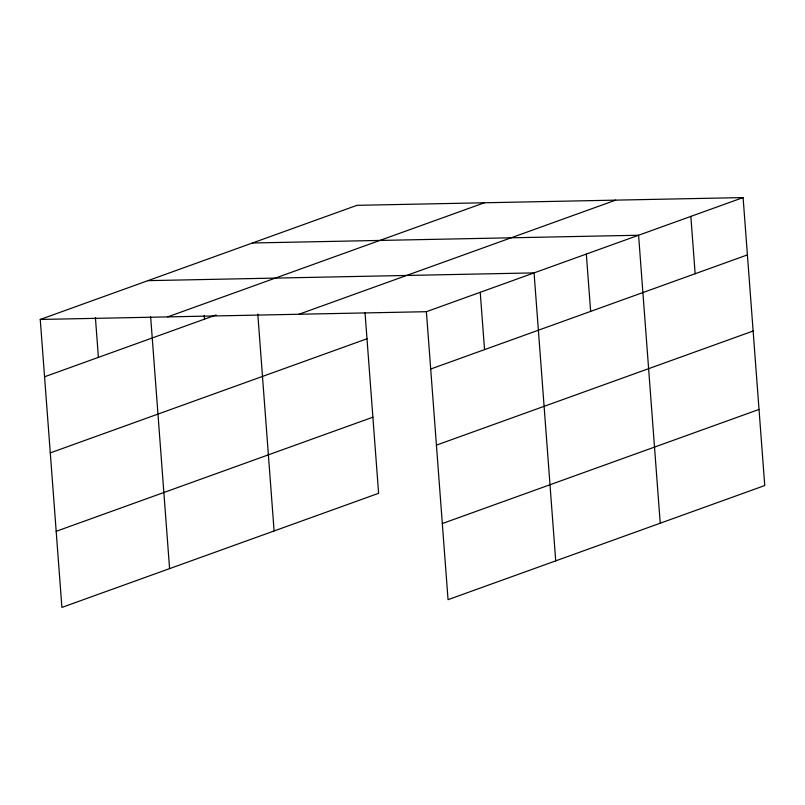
<?xml version="1.0" encoding="UTF-8"?>
<svg xmlns="http://www.w3.org/2000/svg" width="805" height="805" viewBox="0 0 805 805"><rect width="100%" height="100%" fill="white"/><g stroke="black" fill="none" stroke-linecap="round" stroke-linejoin="round"><path stroke-width="1.21" d="M365.027 312.571L378.612 493.304L61.905 607.423L40.25 319.454L356.957 205.335L743.096 197.577L764.75 485.546L448.043 599.665L426.388 311.696L743.096 197.577M167.671 316.888L484.389 202.769M44.557 376.78L216.112 314.966M298.967 314.252L615.674 200.133M50.282 452.893L366.989 338.774M430.695 369.022L747.412 254.903M56.179 531.31L372.886 417.191M436.421 445.135L753.128 331.016M442.317 523.552L759.024 409.433M252.448 242.989L638.586 235.241L660.231 523.21M147.929 280.653L534.067 272.895L555.722 560.874M40.25 319.454L426.388 311.696M690.841 216.404L695.148 273.74M586.322 254.068L590.639 311.394M480.233 292.296L484.54 349.622M257.791 314.041L274.103 530.958M204.218 315.409L204.5 319.152M150.646 316.788L169.583 568.622M95.403 317.502L98.401 357.38"/></g></svg>
